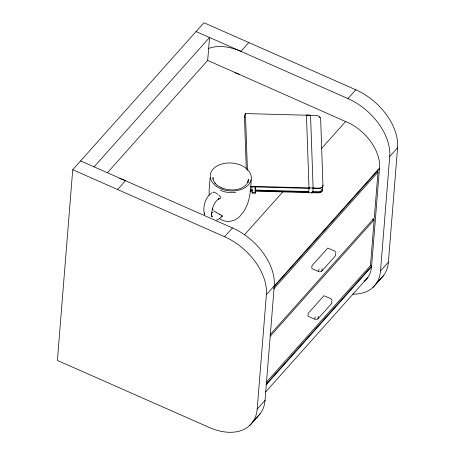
<?xml version="1.0" encoding="UTF-8"?>
<svg xmlns="http://www.w3.org/2000/svg" width="455" height="455" viewBox="0 0 455 455"><rect width="100%" height="100%" fill="white"/><g stroke="black" fill="none" stroke-linecap="round" stroke-linejoin="round"><path stroke-width="0.68" d="M309.002 187.608L308.99 188.103M313.108 187.722L313.097 188.211M364.114 281.264A41.633 27.215 41.8 0 0 370.893 270.839L371.559 266.749L379.498 168.083L379.515 163.703A41.633 27.215 41.8 0 0 350.742 123.817L207.184 60.174M372.969 287.378L380.841 278.557A52.069 34.034 41.8 0 0 388.388 262.143L397.59 147.716A52.069 34.034 41.8 0 0 355.793 89.772L203.942 22.75L72.737 169.726L57.393 360.44L209.243 427.461A52.069 34.034 41.8 0 0 257.177 409.119L265.049 400.303L274.257 285.876A52.069 34.034 41.8 0 0 232.46 227.932L80.609 160.911M210.096 177.831L209.124 189.928L209.163 195.235M212.883 179.094L212.963 177.49L213.543 180.641L215.215 183.399L214.925 183.041L217.797 185.742L221.551 187.887M248.066 182.671L248.322 179.429L247.691 182.512L247.895 182.017L246.252 184.673C240.331 190.827 229.73 191.145 221.437 187.835M251.183 179.77C250.586 191.64 249.784 204.665 241.622 214.146C236.884 221.267 226.738 223.832 219.589 218.696M252.076 192.931L255.369 192.914L252.076 192.931L251.888 187.272M257.177 409.119L266.38 294.692L274.257 285.876M308.626 192.664L308.985 188.023M312.733 192.778L313.091 188.131M307.916 315.889L308.098 313.597M311.749 268.211L311.937 265.919M314.917 318.978L315.105 316.691M318.756 271.299L318.938 269.013M318.039 318.557L318.221 316.271M321.878 270.879L322.06 268.592M331.638 303.326L331.82 301.039M335.471 255.647L335.659 253.361M372.27 219.014L374.141 219.839L370.461 265.606L266.59 381.961M376.729 171.609L377.98 172.161L374.294 217.934L269.952 334.812M352.739 294.123A52.069 34.034 41.8 0 0 380.516 270.958L389.719 156.531L397.59 147.716M313.103 187.807L310.555 115.24L306.42 115.143L310.537 115.303M308.609 192.778L312.716 192.886M321.89 189.257L320.838 191.089L319.581 191.629L312.477 191.629M213.133 192.636L213.64 192.05L214.174 192.101L217.774 194.2M312.852 188.489L318.511 188.643A4.556 3.088 4.6 0 0 322.953 185.663L320.65 118.692A4.556 3.088 4.6 0 0 315.992 115.468L245.461 113.568L244.773 114.723L244.58 117.117M245.461 113.568L247.429 170.454M94.066 166.849L209.533 37.509L207.69 60.396L107.369 172.775M117.6 189.53L125.472 180.709A52.069 34.034 41.8 0 0 119.591 178.451M248.811 42.554L240.94 51.369A52.069 34.034 41.8 0 0 208.316 48.543M72.737 169.726L224.588 236.748L232.46 227.932M196.071 31.571L347.921 98.587L355.793 89.772M244.517 234.786L282.851 191.845M321.651 148.381L345.789 121.343M273.973 286.286L379.498 168.083M273.916 286.991L379.442 168.782M273.637 289.044L377.98 172.161M312.158 265.515L327.759 248.032L335.022 251.217L335.909 252.525M321.725 271.208L335.318 255.977M270.27 336.188L374.141 219.839M308.319 313.194L323.926 295.71L331.183 298.895L332.093 300.38M317.891 318.881L331.485 303.656M266.09 384.253L371.616 266.044L370.37 265.498M266.033 384.958L371.559 266.749M265.64 391.965L367.85 277.459M380.516 270.958L388.388 262.143M252.588 422.206L260.459 413.39M375.927 284.051L383.798 275.229M249.63 425.539L257.502 416.717M222.256 216.313L218.952 218.974L216.631 220.157M213.105 212.064L211.376 213.264M321.566 271.356L319.592 271.868M317.732 319.035L315.759 319.546M212.11 192.658C205.58 196.725 202.72 206.138 204.267 213.389M220.362 198.534C221.898 197.555 219.384 195.832 218.758 194.996M218.883 198.886L218.468 199.011L218.94 198.818C213.554 202.009 211.825 209.232 211.507 215.061L211.49 214.498L212.161 216.933L211.313 215.346L211.911 216.153M221.17 216.716C223.718 216.466 220.271 214.561 219.333 214.186L219.776 214.493M235.792 192.493L230.52 192.715L225.259 191.993L220.362 190.378M219.606 198.841L218.536 198.824L219.282 198.835M250.136 186.277L318.557 188.125A4.556 3.088 4.6 0 0 322.993 185.145M250.591 186.812L309.315 188.393M250.318 189.951L252.434 190.008M255.261 190.082L308.945 191.532M250.295 190.514L252.417 190.571M255.249 190.645L309.019 192.095M312.557 192.192L318.216 192.346A4.556 3.088 4.6 0 0 322.652 189.365M249.755 191.015L252.576 191.094M254.692 191.151L309.002 192.613M311.351 192.692L318.176 192.863A4.556 3.088 4.6 0 0 322.612 189.883L322.487 186.351M235.019 72.709L239.393 74.387M312.124 268.695L318.858 271.663M315.019 319.342L308.075 316.242M216.165 212.388L214.544 211.126L214.237 211.359M216.33 212.468L219.299 214.163M212.439 208.578L213.31 210.273M222.012 215.403L222.262 215.949M203.976 212.661L204.801 214.737L204.494 213.964M306.437 115.035L308.996 187.699M255.175 187.363L255.369 192.914M255.164 187.471L255.363 193.022M244.426 116.008L246.303 169.288M319.2 116.981A4.556 3.088 4.6 0 1 319.973 117.674M347.921 98.587A52.069 34.034 41.8 0 1 389.719 156.531M224.588 236.748A52.069 34.034 41.8 0 1 266.38 294.692M265.049 400.303A52.069 34.034 41.8 0 1 256.54 417.559M216.182 186.163A20.577 13.957 4.6 0 0 250.603 181.517A20.577 13.957 4.6 0 0 225.583 163.214A20.577 13.957 4.6 0 0 216.182 186.163"/></g></svg>
